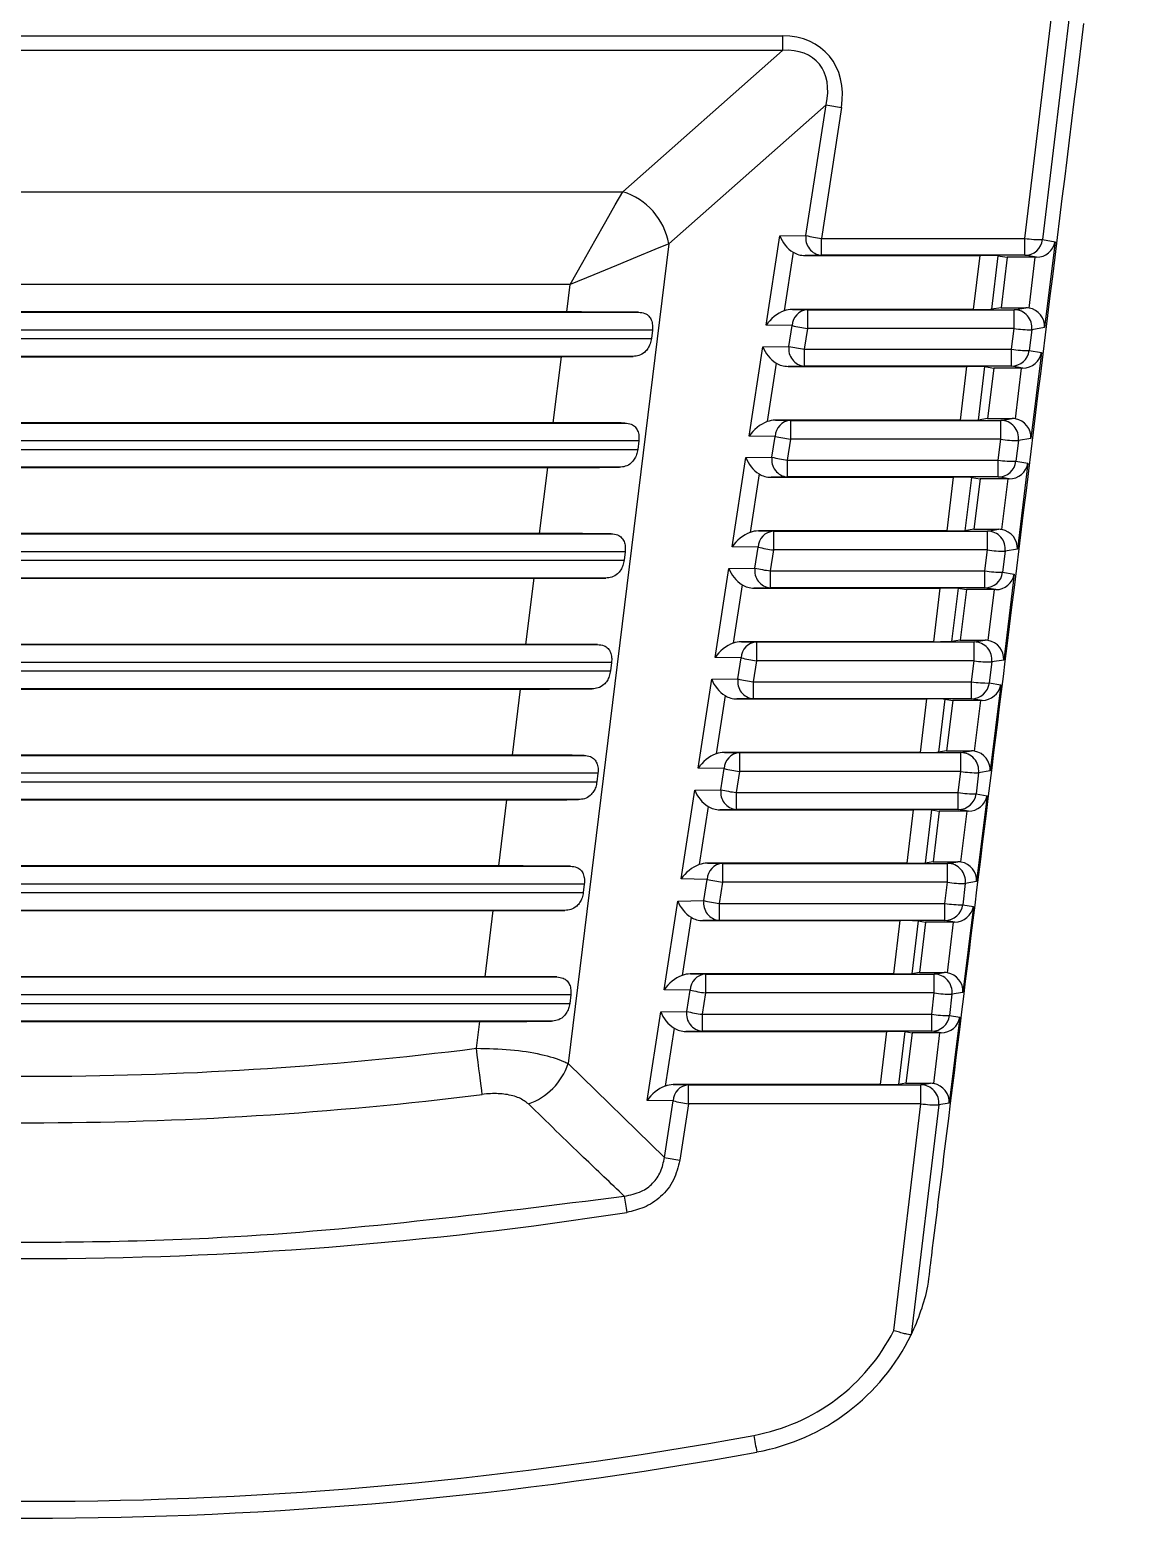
# Model space of a CAD drawing. Extents: x 8 to 113, y 1 to 87.
# Drawn here: x 49.008 to 49.624, y 31.733 to 32.566 of the extents above; entities that cross this region are included whole.
import ezdxf

# ---------------------------------------------------------------- set-up
doc = ezdxf.new("R2010")
doc.units = 0
doc.header["$MEASUREMENT"] = 0
doc.layers.add('OBJECT', color=7, linetype='CONTINUOUS')

msp = doc.modelspace()

# ---------------------------------------------------------------- linework, layer by layer
at = {"layer": 'OBJECT'}
for p, q in [((49.56487, 32.44942), (49.61393, 32.85822)), ((49.62381, 32.85727), (49.57478, 32.44873)), ((48.58736, 32.56272), (49.42929, 32.56272)), ((49.42929, 32.56272), (49.42929, 32.55459)), ((49.42929, 32.55459), (48.58736, 32.55459)), ((49.33995, 32.47554), (49.42929, 32.55459)), ((49.4537, 32.52422), (49.36573, 32.4464)), ((49.44246, 32.451), (49.4537, 32.52422)), ((49.46229, 32.52264), (49.45105, 32.44942)), ((48.6767, 32.47554), (49.33995, 32.47554)), ((49.42786, 32.45078), (49.44246, 32.451)), ((49.36573, 32.4464), (49.30941, 31.98765)), ((49.42019, 32.40079), (49.42786, 32.45078)), ((49.45105, 32.44942), (49.56487, 32.44942)), ((49.45105, 32.43995), (49.45105, 32.44942)), ((49.56487, 32.43995), (49.56487, 32.44942)), ((49.57478, 32.44873), (49.58182, 32.44754)), ((49.58182, 32.44754), (49.57591, 32.39947)), ((49.4353, 32.44166), (49.43026, 32.40883)), ((49.45105, 32.43995), (49.44194, 32.43981)), ((49.44194, 32.43981), (49.53985, 32.43981)), ((49.56487, 32.43995), (49.45105, 32.43995)), ((49.53623, 32.40965), (49.53985, 32.43981)), ((49.54984, 32.43973), (49.54624, 32.40973)), ((49.54984, 32.43973), (49.55506, 32.43885)), ((49.55506, 32.43885), (49.55159, 32.4106)), ((49.57069, 32.43885), (49.55506, 32.43885)), ((49.57139, 32.43885), (49.56487, 32.43995)), ((49.5672, 32.41045), (49.57069, 32.43885)), ((49.31058, 32.42358), (48.70607, 32.42358)), ((49.3087, 32.40822), (49.31058, 32.42358)), ((49.43485, 32.40965), (49.44331, 32.40952)), ((49.53623, 32.40965), (49.43485, 32.40965)), ((49.44331, 32.40952), (49.44331, 32.39899)), ((49.44331, 32.40952), (49.55882, 32.40952)), ((49.55159, 32.4106), (49.54624, 32.40973)), ((49.55159, 32.4106), (49.56547, 32.4106)), ((49.55882, 32.40952), (49.56547, 32.4106)), ((49.55882, 32.39899), (49.55882, 32.40952)), ((48.66789, 32.40809), (49.34876, 32.40809)), ((49.3087, 32.40822), (48.70795, 32.40822)), ((49.35655, 32.39809), (48.6601, 32.39809)), ((48.66068, 32.39335), (49.35597, 32.39335)), ((49.35655, 32.39809), (49.35597, 32.39335)), ((49.43472, 32.40058), (49.42019, 32.40079)), ((49.43294, 32.38897), (49.43472, 32.40058)), ((49.44331, 32.39899), (49.44153, 32.38739)), ((49.55882, 32.39899), (49.44331, 32.39899)), ((49.55743, 32.38739), (49.55882, 32.39899)), ((49.56873, 32.3983), (49.56734, 32.3867)), ((49.57591, 32.39947), (49.56873, 32.3983)), ((49.41068, 32.33882), (49.41834, 32.38876)), ((49.41834, 32.38876), (49.43294, 32.38897)), ((49.44153, 32.38739), (49.55743, 32.38739)), ((49.44153, 32.38739), (49.44153, 32.37792)), ((49.55743, 32.37792), (49.55743, 32.38739)), ((49.56734, 32.3867), (49.5742, 32.38554)), ((49.5742, 32.38554), (49.5683, 32.33747)), ((49.34573, 32.38335), (48.67092, 32.38335)), ((48.71102, 32.38322), (49.30563, 32.38322)), ((49.30108, 32.34622), (49.30563, 32.38322)), ((49.42578, 32.37963), (49.42075, 32.34686)), ((49.44153, 32.37792), (49.43242, 32.37778)), ((49.43242, 32.37778), (49.53241, 32.37778)), ((49.55743, 32.37792), (49.44153, 32.37792)), ((49.5288, 32.34768), (49.53241, 32.37778)), ((49.5424, 32.3777), (49.5388, 32.34776)), ((49.5424, 32.3777), (49.54745, 32.37685)), ((49.54745, 32.37685), (49.54398, 32.3486)), ((49.56307, 32.37685), (49.54745, 32.37685)), ((49.56378, 32.37685), (49.55743, 32.37792)), ((49.55959, 32.34845), (49.56307, 32.37685)), ((48.6755, 32.34609), (49.34115, 32.34609)), ((49.30108, 32.34622), (48.71557, 32.34622)), ((49.42534, 32.34768), (49.4338, 32.34755)), ((49.5288, 32.34768), (49.42534, 32.34768)), ((49.4338, 32.34755), (49.4338, 32.33702)), ((49.4338, 32.34755), (49.55139, 32.34755)), ((49.54398, 32.3486), (49.5388, 32.34776)), ((49.54398, 32.3486), (49.55785, 32.3486)), ((49.55139, 32.34755), (49.55785, 32.3486)), ((49.55139, 32.33702), (49.55139, 32.34755)), ((49.34894, 32.33609), (48.66771, 32.33609)), ((49.34894, 32.33609), (49.34836, 32.33135)), ((49.42521, 32.3386), (49.41068, 32.33882)), ((49.42342, 32.32695), (49.42521, 32.3386)), ((49.4338, 32.33702), (49.43201, 32.32536)), ((49.55139, 32.33702), (49.4338, 32.33702)), ((49.54999, 32.32536), (49.55139, 32.33702)), ((49.5613, 32.33633), (49.5599, 32.32467)), ((49.5683, 32.33747), (49.5613, 32.33633)), ((48.66829, 32.33135), (49.34836, 32.33135)), ((49.40116, 32.27685), (49.40882, 32.32673)), ((49.40882, 32.32673), (49.42342, 32.32695)), ((49.33811, 32.32135), (48.67854, 32.32135)), ((48.71864, 32.32122), (49.29801, 32.32122)), ((49.29347, 32.28422), (49.29801, 32.32122)), ((49.41626, 32.3176), (49.41124, 32.28489)), ((49.43201, 32.32536), (49.54999, 32.32536)), ((49.43201, 32.32536), (49.43201, 32.31589)), ((49.54999, 32.31589), (49.54999, 32.32536)), ((49.5599, 32.32467), (49.56659, 32.32354)), ((49.56659, 32.32354), (49.56069, 32.27547)), ((49.43201, 32.31589), (49.4229, 32.31575)), ((49.4229, 32.31575), (49.52497, 32.31575)), ((49.54999, 32.31589), (49.43201, 32.31589)), ((49.52136, 32.28571), (49.52497, 32.31575)), ((49.53495, 32.31567), (49.53137, 32.28579)), ((49.53495, 32.31567), (49.53984, 32.31485)), ((49.53984, 32.31485), (49.53637, 32.2866)), ((49.55546, 32.31485), (49.53984, 32.31485)), ((49.55617, 32.31485), (49.54999, 32.31589)), ((49.55197, 32.28645), (49.55546, 32.31485)), ((49.41583, 32.28571), (49.42429, 32.28558)), ((49.52136, 32.28571), (49.41583, 32.28571)), ((49.42429, 32.28558), (49.42429, 32.27505)), ((49.42429, 32.28558), (49.54395, 32.28558)), ((49.53637, 32.2866), (49.53137, 32.28579)), ((49.53637, 32.2866), (49.55024, 32.2866)), ((49.54395, 32.28558), (49.55024, 32.2866)), ((49.54395, 32.27505), (49.54395, 32.28558)), ((48.68311, 32.28409), (49.33354, 32.28409)), ((49.29347, 32.28422), (48.72318, 32.28422)), ((49.41569, 32.27663), (49.40116, 32.27685)), ((49.41389, 32.26492), (49.41569, 32.27663)), ((49.34133, 32.27409), (48.67532, 32.27409)), ((48.67591, 32.26935), (49.34074, 32.26935)), ((49.34133, 32.27409), (49.34074, 32.26935)), ((49.42429, 32.27505), (49.42249, 32.26333)), ((49.54395, 32.27505), (49.42429, 32.27505)), ((49.54254, 32.26333), (49.54395, 32.27505)), ((49.55386, 32.27436), (49.55246, 32.26264)), ((49.56069, 32.27547), (49.55386, 32.27436)), ((49.3305, 32.25935), (48.68615, 32.25935)), ((49.39165, 32.21488), (49.3993, 32.2647)), ((49.3993, 32.2647), (49.41389, 32.26492)), ((49.42249, 32.26333), (49.54254, 32.26333)), ((49.42249, 32.26333), (49.42249, 32.25386)), ((49.54254, 32.25386), (49.54254, 32.26333)), ((49.55246, 32.26264), (49.55898, 32.26154)), ((49.55898, 32.26154), (49.55308, 32.21347)), ((48.72625, 32.25922), (49.2904, 32.25922)), ((49.28586, 32.22222), (49.2904, 32.25922)), ((49.40674, 32.25557), (49.40172, 32.22292)), ((49.42249, 32.25386), (49.41337, 32.25373)), ((49.41337, 32.25373), (49.51752, 32.25373)), ((49.54254, 32.25386), (49.42249, 32.25386)), ((49.51393, 32.22373), (49.51752, 32.25373)), ((49.52751, 32.25364), (49.52393, 32.22382)), ((49.52751, 32.25364), (49.53222, 32.25285)), ((49.53222, 32.25285), (49.52875, 32.2246)), ((49.54785, 32.25285), (49.53222, 32.25285)), ((49.54855, 32.25285), (49.54254, 32.25386)), ((49.54436, 32.22445), (49.54785, 32.25285)), ((48.69072, 32.22209), (49.32592, 32.22209)), ((49.28586, 32.22222), (48.73079, 32.22222)), ((49.40631, 32.22373), (49.41478, 32.22361)), ((49.51393, 32.22373), (49.40631, 32.22373)), ((49.41478, 32.22361), (49.41478, 32.21308)), ((49.41478, 32.22361), (49.53651, 32.22361)), ((49.52875, 32.2246), (49.52393, 32.22382)), ((49.52875, 32.2246), (49.54263, 32.2246)), ((49.53651, 32.22361), (49.54263, 32.2246)), ((49.53651, 32.21308), (49.53651, 32.22361)), ((49.33371, 32.21209), (48.68294, 32.21209)), ((49.33371, 32.21209), (49.33313, 32.20735)), ((49.40618, 32.21466), (49.39165, 32.21488)), ((49.40437, 32.20289), (49.40618, 32.21466)), ((49.41478, 32.21308), (49.41297, 32.20131)), ((49.53651, 32.21308), (49.41478, 32.21308)), ((49.5351, 32.20131), (49.53651, 32.21308)), ((49.54642, 32.21239), (49.54501, 32.20062)), ((49.55308, 32.21347), (49.54642, 32.21239)), ((48.68352, 32.20735), (49.33313, 32.20735)), ((49.38214, 32.15291), (49.38978, 32.20267)), ((49.38978, 32.20267), (49.40437, 32.20289)), ((49.41297, 32.20131), (49.5351, 32.20131)), ((49.41297, 32.20131), (49.41297, 32.19183)), ((49.5351, 32.19183), (49.5351, 32.20131)), ((49.32289, 32.19735), (48.69376, 32.19735)), ((48.73386, 32.19722), (49.28279, 32.19722)), ((49.27824, 32.16022), (49.28279, 32.19722)), ((49.39722, 32.19355), (49.39221, 32.16095)), ((49.54501, 32.20062), (49.55137, 32.19954)), ((49.55137, 32.19954), (49.54546, 32.15147)), ((49.41297, 32.19183), (49.40385, 32.1917)), ((49.40385, 32.1917), (49.51008, 32.1917)), ((49.5351, 32.19183), (49.41297, 32.19183)), ((49.50649, 32.16176), (49.51008, 32.1917)), ((49.52007, 32.19161), (49.51649, 32.16184)), ((49.52007, 32.19161), (49.52461, 32.19085)), ((49.52461, 32.19085), (49.52114, 32.1626)), ((49.54024, 32.19085), (49.52461, 32.19085)), ((49.54094, 32.19085), (49.5351, 32.19183)), ((49.53675, 32.16245), (49.54024, 32.19085)), ((48.69834, 32.16009), (49.31831, 32.16009)), ((49.27824, 32.16022), (48.73841, 32.16022)), ((49.3968, 32.16176), (49.40526, 32.16163)), ((49.50649, 32.16176), (49.3968, 32.16176)), ((49.40526, 32.16163), (49.40526, 32.15111)), ((49.40526, 32.16163), (49.52908, 32.16163)), ((49.52114, 32.1626), (49.51649, 32.16184)), ((49.52114, 32.1626), (49.53502, 32.1626)), ((49.52908, 32.16163), (49.53502, 32.1626)), ((49.52908, 32.15111), (49.52908, 32.16163)), ((49.39667, 32.15269), (49.38214, 32.15291)), ((49.39485, 32.14086), (49.39667, 32.15269)), ((49.40526, 32.15111), (49.40345, 32.13928)), ((49.52908, 32.15111), (49.40526, 32.15111)), ((49.52766, 32.13928), (49.52908, 32.15111)), ((49.54546, 32.15147), (49.53899, 32.15042)), ((49.3261, 32.15009), (48.69055, 32.15009)), ((48.69113, 32.14535), (49.32552, 32.14535)), ((49.3261, 32.15009), (49.32552, 32.14535)), ((49.53899, 32.15042), (49.53757, 32.13859)), ((49.31527, 32.13535), (48.70137, 32.13535)), ((48.74147, 32.13522), (49.27518, 32.13522)), ((49.27063, 32.09822), (49.27518, 32.13522)), ((49.37263, 32.09094), (49.38026, 32.14064)), ((49.38026, 32.14064), (49.39485, 32.14086)), ((49.40345, 32.13928), (49.52766, 32.13928)), ((49.40345, 32.13928), (49.40345, 32.1298)), ((49.52766, 32.1298), (49.52766, 32.13928)), ((49.53757, 32.13859), (49.54375, 32.13754)), ((49.54375, 32.13754), (49.53785, 32.08947)), ((49.38769, 32.13152), (49.3827, 32.09898)), ((49.40345, 32.1298), (49.39433, 32.12967)), ((49.39433, 32.12967), (49.50264, 32.12967)), ((49.52766, 32.1298), (49.40345, 32.1298)), ((49.49905, 32.09979), (49.50264, 32.12967)), ((49.51262, 32.12959), (49.50906, 32.09987)), ((49.51262, 32.12959), (49.517, 32.12885)), ((49.517, 32.12885), (49.51353, 32.1006)), ((49.53262, 32.12885), (49.517, 32.12885)), ((49.53333, 32.12885), (49.52766, 32.1298)), ((49.52914, 32.10045), (49.53262, 32.12885)), ((48.70595, 32.09809), (49.3107, 32.09809)), ((49.27063, 32.09822), (48.74602, 32.09822)), ((49.38729, 32.09979), (49.39575, 32.09966)), ((49.49905, 32.09979), (49.38729, 32.09979)), ((49.39575, 32.09966), (49.39575, 32.08914)), ((49.39575, 32.09966), (49.52164, 32.09966)), ((49.51353, 32.1006), (49.50906, 32.09987)), ((49.51353, 32.1006), (49.5274, 32.1006)), ((49.52164, 32.09966), (49.5274, 32.1006)), ((49.52164, 32.08914), (49.52164, 32.09966)), ((49.31849, 32.08809), (48.69816, 32.08809)), ((49.31849, 32.08809), (49.31791, 32.08335)), ((49.38716, 32.09072), (49.37263, 32.09094)), ((49.38533, 32.07883), (49.38716, 32.09072)), ((49.39575, 32.08914), (49.39393, 32.07725)), ((49.52164, 32.08914), (49.39575, 32.08914)), ((49.52021, 32.07725), (49.52164, 32.08914)), ((49.53155, 32.08845), (49.53013, 32.07656)), ((49.53785, 32.08947), (49.53155, 32.08845)), ((48.69874, 32.08335), (49.31791, 32.08335)), ((49.36311, 32.02897), (49.37073, 32.07861)), ((49.37073, 32.07861), (49.38533, 32.07883)), ((49.39393, 32.07725), (49.52021, 32.07725)), ((49.39393, 32.07725), (49.39393, 32.06778)), ((49.52021, 32.06778), (49.52021, 32.07725)), ((49.53013, 32.07656), (49.53614, 32.07554)), ((49.30766, 32.07335), (48.70899, 32.07335)), ((48.74909, 32.07322), (49.26756, 32.07322)), ((49.26302, 32.03622), (49.26756, 32.07322)), ((49.37817, 32.06949), (49.37319, 32.03701)), ((49.39393, 32.06778), (49.38481, 32.06764)), ((49.52021, 32.06778), (49.39393, 32.06778)), ((49.52572, 32.06685), (49.52021, 32.06778)), ((49.53614, 32.07554), (49.53024, 32.02747)), ((49.38481, 32.06764), (49.49519, 32.06764)), ((49.49162, 32.03782), (49.49519, 32.06764)), ((49.50518, 32.06756), (49.50162, 32.0379)), ((49.50518, 32.06756), (49.50938, 32.06685)), ((49.50938, 32.06685), (49.50592, 32.0386)), ((49.52501, 32.06685), (49.50938, 32.06685)), ((49.52152, 32.03845), (49.52501, 32.06685)), ((48.71356, 32.03609), (49.30309, 32.03609)), ((49.26302, 32.03622), (48.75363, 32.03622)), ((49.37778, 32.03782), (49.38624, 32.03769)), ((49.49162, 32.03782), (49.37778, 32.03782)), ((49.38624, 32.03769), (49.38624, 32.02717)), ((49.38624, 32.03769), (49.5142, 32.03769)), ((49.50592, 32.0386), (49.50162, 32.0379)), ((49.50592, 32.0386), (49.51979, 32.0386)), ((49.5142, 32.03769), (49.51979, 32.0386)), ((49.5142, 32.02717), (49.5142, 32.03769)), ((49.31088, 32.02609), (48.70577, 32.02609)), ((49.31088, 32.02609), (49.31029, 32.02135)), ((49.37764, 32.02875), (49.36311, 32.02897)), ((49.37581, 32.0168), (49.37764, 32.02875)), ((49.38624, 32.02717), (49.38441, 32.01522)), ((49.5142, 32.02717), (49.38624, 32.02717)), ((49.51277, 32.01522), (49.5142, 32.02717)), ((49.52412, 32.02648), (49.52268, 32.01453)), ((49.53024, 32.02747), (49.52412, 32.02648)), ((48.70636, 32.02135), (49.31029, 32.02135)), ((49.30005, 32.01135), (48.7166, 32.01135)), ((48.7567, 32.01122), (49.25995, 32.01122)), ((49.2581, 31.99618), (49.25995, 32.01122)), ((49.3536, 31.96699), (49.36121, 32.01658)), ((49.36121, 32.01658), (49.37581, 32.0168)), ((49.38441, 32.01522), (49.51277, 32.01522)), ((49.38441, 32.01522), (49.38441, 32.00575)), ((49.51277, 32.00575), (49.51277, 32.01522)), ((49.52853, 32.01354), (49.52262, 31.96547)), ((49.52268, 32.01453), (49.52853, 32.01354)), ((49.36865, 32.00746), (49.36367, 31.97503)), ((49.38441, 32.00575), (49.37529, 32.00561)), ((49.37529, 32.00561), (49.48775, 32.00561)), ((49.51277, 32.00575), (49.38441, 32.00575)), ((49.48418, 31.97585), (49.48775, 32.00561)), ((49.49774, 32.00553), (49.49418, 31.97593)), ((49.49774, 32.00553), (49.50177, 32.00485)), ((49.50177, 32.00485), (49.4983, 31.9766)), ((49.5174, 32.00485), (49.50177, 32.00485)), ((49.5181, 32.00485), (49.51277, 32.00575)), ((49.51391, 31.97645), (49.5174, 32.00485)), ((49.30941, 31.98765), (49.36328, 31.93517)), ((49.4983, 31.9766), (49.49418, 31.97593)), ((49.4983, 31.9766), (49.51218, 31.9766)), ((49.50677, 31.97572), (49.51218, 31.9766)), ((49.36826, 31.97585), (49.37673, 31.97572)), ((49.48418, 31.97585), (49.36826, 31.97585)), ((49.37673, 31.97572), (49.50677, 31.97572)), ((49.37673, 31.96519), (49.37673, 31.97572)), ((49.50677, 31.96519), (49.50677, 31.97572)), ((49.36813, 31.96678), (49.3536, 31.96699)), ((49.36328, 31.93517), (49.36813, 31.96678)), ((49.37673, 31.96519), (49.37188, 31.93359)), ((49.50677, 31.96519), (49.37673, 31.96519)), ((49.49153, 31.83821), (49.50677, 31.96519)), ((49.51668, 31.9645), (49.50124, 31.83582)), ((49.52262, 31.96547), (49.51668, 31.9645)), ((49.50124, 31.83582), (49.50126, 31.83585))]:
    msp.add_line(p, q, dxfattribs=at)
at = {"layer": 'OBJECT', "flags": 128}
for points in [[(49.31058, 32.42358), (49.31763, 32.43606), (49.32437, 32.44799), (49.33051, 32.45885), (49.33578, 32.46817), (49.33995, 32.47554)], [(49.36573, 32.4464), (49.35791, 32.44316), (49.34801, 32.43907), (49.33648, 32.4343), (49.32382, 32.42906), (49.31058, 32.42358)], [(49.26134, 31.9704), (49.26107, 31.97257), (49.26075, 31.97513), (49.26038, 31.97806), (49.25997, 31.9813), (49.25953, 31.98479), (49.25907, 31.98848), (49.25859, 31.9923), (49.2581, 31.99618)]]:
    msp.add_lwpolyline(points, dxfattribs=at)
at = {"layer": 'OBJECT'}
for centre, radius, start, end in [((49.47847, 32.63462), 0.11314, 257.35289, 261.78003), ((49.32889, 32.43978), 0.03744, 10.18264, 72.81737), ((49.45194, 32.44951), 0.0096, 171.04592, 264.68673), ((49.46728, 32.56167), 0.11342, 257.35819, 261.77465), ((49.57355, 32.50252), 0.0538, 260.72018, 271.31657), ((49.56486, 32.44994), 0.01, 270.0609, 353.02343), ((49.44399, 32.40027), 0.00928, 94.19467, 178.08193), ((49.55881, 32.39952), 0.01, 353.00962, 89.92139), ((49.45954, 32.51124), 0.11342, 257.3582, 261.77472), ((49.56749, 32.452), 0.05371, 260.71116, 271.32559), ((49.44242, 32.38748), 0.0096, 171.04623, 264.68666), ((49.45781, 32.49994), 0.11372, 257.36407, 261.76885), ((49.56609, 32.44038), 0.05369, 260.71264, 271.33085), ((49.55742, 32.38792), 0.01, 270.0628, 353.02532), ((49.43448, 32.3383), 0.00928, 94.18915, 178.08769), ((49.55137, 32.33755), 0.01, 353.00957, 89.92442), ((49.45007, 32.44952), 0.11367, 257.36686, 261.77354), ((49.56005, 32.39003), 0.05371, 260.71116, 271.32559), ((49.4329, 32.32545), 0.0096, 171.04954, 264.68335), ((49.44828, 32.43787), 0.11367, 257.36704, 261.77345), ((49.55866, 32.37837), 0.05371, 260.71116, 271.32559), ((49.54998, 32.32589), 0.01, 270.06466, 353.02347), ((49.42497, 32.27632), 0.00928, 94.19467, 178.08193), ((49.54394, 32.27558), 0.01, 353.01122, 89.92277), ((49.44052, 32.3873), 0.11342, 257.35829, 261.77463), ((49.55261, 32.32804), 0.05369, 260.71264, 271.33085), ((49.42338, 32.26342), 0.0096, 171.04623, 264.68666), ((49.43872, 32.37558), 0.11342, 257.3582, 261.77472), ((49.55121, 32.31634), 0.05371, 260.71116, 271.32559), ((49.54253, 32.26386), 0.01, 270.06102, 353.02331), ((49.41546, 32.21435), 0.00928, 94.19467, 178.08193), ((49.5365, 32.21361), 0.01, 353.01249, 89.91831), ((49.431, 32.32533), 0.11342, 257.3582, 261.77472), ((49.54518, 32.26608), 0.05371, 260.71114, 271.32558), ((49.41386, 32.20139), 0.0096, 171.04636, 264.68653), ((49.4292, 32.31356), 0.11342, 257.35837, 261.77456), ((49.54378, 32.2544), 0.0538, 260.72018, 271.31657), ((49.53509, 32.20183), 0.01, 270.06102, 353.02331), ((49.40594, 32.15238), 0.00928, 94.18899, 178.08761), ((49.52906, 32.15164), 0.01, 353.00936, 89.92441), ((49.42153, 32.2636), 0.11366, 257.36681, 261.77368), ((49.53774, 32.20401), 0.0536, 260.70074, 271.33598), ((49.40434, 32.13937), 0.0096, 171.04623, 264.68666), ((49.41973, 32.25182), 0.11371, 257.36398, 261.76894), ((49.53632, 32.19226), 0.05369, 260.71264, 271.33085), ((49.52765, 32.1398), 0.01, 270.06302, 353.0251), ((49.39643, 32.09041), 0.00928, 94.19467, 178.08193), ((49.52163, 32.08966), 0.01, 353.00842, 89.92238), ((49.41198, 32.20139), 0.11342, 257.35837, 261.77456), ((49.53032, 32.14223), 0.0538, 260.72015, 271.31657), ((49.39482, 32.07734), 0.0096, 171.04954, 264.68335), ((49.41019, 32.18975), 0.11367, 257.36704, 261.77345), ((49.52888, 32.13025), 0.05371, 260.71114, 271.32558), ((49.5202, 32.07777), 0.01, 270.06466, 353.02368), ((49.38692, 32.02844), 0.00928, 94.19694, 178.07966), ((49.51419, 32.02769), 0.01, 353.01249, 89.91831), ((49.40242, 32.13915), 0.11315, 257.35295, 261.77997), ((49.52287, 32.08017), 0.05371, 260.71107, 271.32565), ((49.38529, 32.01531), 0.0096, 171.04623, 264.68666), ((49.40058, 32.1272), 0.11315, 257.35295, 261.77997), ((49.52144, 32.06823), 0.05371, 260.71114, 271.32558), ((49.51276, 32.01574), 0.01, 270.06111, 353.02343), ((49.00832, 33.98322), 2.00268, 262.8353, 277.1647), ((49.27526, 31.99905), 0.036, 289.32934, 341.53745), ((49.00832, 33.98322), 2.02866, 262.8353, 277.1647), ((49.3774, 31.96647), 0.00928, 94.18899, 178.08761), ((49.50675, 31.96572), 0.01, 353.00936, 89.92441), ((49.39301, 32.07773), 0.11371, 257.36392, 261.769), ((49.51543, 32.01818), 0.05369, 260.71257, 271.33089), ((49.3881, 32.04584), 0.11342, 257.3582, 261.77472), ((50.07991, 32.02065), 0.74684, 188.25176, 188.95613), ((49.39333, 31.88831), 0.12, 334.07816, 347.89295), ((49.39333, 31.88778), 0.11, 280.41374, 333.21373), ((49.39333, 31.88831), 0.12, 280.41374, 334.07816), ((49.00832, 33.9827), 2.24, 259.58626, 280.41374), ((49.65341, 31.82141), 0.2438, 189.87565, 192.10408), ((49.00832, 33.98322), 2.25, 259.58626, 280.41374)]:
    msp.add_arc(centre, radius, start, end, dxfattribs=at)
for centre, major_axis, ratio, start_param, end_param in [((49.4146, 32.51508), (0.03951, 0.03792), 0.729911, 5.521785, 6.933311), ((49.4146, 32.51561), (0.03434, 0.03241), 0.634863, 5.526939, 6.938465), ((49.43646, 32.44973), (-0.00769, 0.00883), 0.591833, 0.988251, 2.042663), ((49.5719, 32.44876), (0.00821, 0.00613), 0.948914, 4.045717, 5.494053), ((49.4423, 32.44982), (0.01153, 0.0012), 0.861198, 3.973965, 4.591698), ((49.53978, 32.43972), (0.01007, 0), 0.00868, 0.05139, 1.563472), ((49.57068, 32.43876), (0.01008, 0), 0.008662, 1.499632, 1.569733), ((49.4346, 32.39965), (0.01154, 0.00087), 0.862782, 1.483987, 1.890248), ((49.53618, 32.40974), (0.01007, 0), 0.008673, 4.717631, 6.229713), ((49.56546, 32.4006), (0.00989, 0.0016), 0.998514, 1.236067, 1.409966), ((49.566, 32.40068), (0.00734, -0.00707), 0.946913, 0.670393, 2.18883), ((49.30863, 32.4077), (0.06045, 0), 0.008662, 0.844802, 1.569733), ((49.42879, 32.39974), (0.00979, 0.00828), 0.557988, 0.993218, 2.04763), ((49.42694, 32.3877), (-0.00769, 0.00883), 0.591833, 0.988251, 2.042663), ((49.56429, 32.38676), (0.00821, 0.00613), 0.948914, 4.045717, 5.494053), ((49.30569, 32.38375), (0.06045, 0), 0.008662, 4.711325, 5.436256), ((49.43278, 32.38779), (0.01153, 0.0012), 0.861198, 3.973965, 4.591698), ((49.53234, 32.3777), (0.01007, 0), 0.00868, 0.05139, 1.563472), ((49.56306, 32.37676), (0.01008, 0), 0.008662, 1.499632, 1.569733), ((49.30102, 32.3457), (0.06045, 0), 0.008662, 0.844802, 1.569733), ((49.41927, 32.33777), (0.00979, 0.00828), 0.557988, 0.993218, 2.04763), ((49.42508, 32.33768), (0.01154, 0.00087), 0.862782, 1.483987, 1.890248), ((49.52875, 32.34776), (0.01007, 0), 0.008673, 4.717631, 6.229713), ((49.55785, 32.3386), (0.00989, 0.0016), 0.998514, 1.236067, 1.409966), ((49.55839, 32.33868), (0.00734, -0.00707), 0.946913, 0.670393, 2.18883), ((49.41742, 32.32567), (-0.00769, 0.00883), 0.591833, 0.988251, 2.042663), ((49.29808, 32.32175), (0.06045, 0), 0.008662, 4.711325, 5.436256), ((49.42325, 32.32576), (0.01153, 0.0012), 0.861198, 3.973965, 4.591698), ((49.55668, 32.32476), (0.00821, 0.00613), 0.948914, 4.045717, 5.494053), ((49.52489, 32.31567), (0.01007, 0), 0.00868, 0.05139, 1.563472), ((49.55545, 32.31476), (0.01008, 0), 0.008662, 1.499632, 1.569733), ((49.40976, 32.2758), (0.00979, 0.00828), 0.557988, 0.993218, 2.04763), ((49.41557, 32.27571), (0.01154, 0.00087), 0.862782, 1.483987, 1.890248), ((49.52131, 32.28579), (0.01007, 0), 0.008673, 4.717631, 6.229713), ((49.55024, 32.2766), (0.00989, 0.0016), 0.998514, 1.236067, 1.409966), ((49.55078, 32.27668), (0.00734, -0.00707), 0.946913, 0.670393, 2.18883), ((49.29341, 32.2837), (0.06045, 0), 0.008662, 0.844802, 1.569733), ((49.29046, 32.25975), (0.06045, 0), 0.008662, 4.711325, 5.436256), ((49.40789, 32.26364), (-0.00769, 0.00883), 0.591833, 0.988251, 2.042663), ((49.54907, 32.26276), (0.00821, 0.00613), 0.948914, 4.045717, 5.494053), ((49.41373, 32.26373), (0.01153, 0.0012), 0.861198, 3.973965, 4.591698), ((49.51745, 32.25364), (0.01007, 0), 0.00868, 0.05139, 1.563472), ((49.54784, 32.25276), (0.01008, 0), 0.008662, 1.499632, 1.569733), ((49.28579, 32.2217), (0.06045, 0), 0.008662, 0.844802, 1.569733), ((49.40025, 32.21383), (0.00979, 0.00828), 0.557988, 0.993218, 2.04763), ((49.40606, 32.21374), (0.01154, 0.00087), 0.862782, 1.483987, 1.890248), ((49.51387, 32.22382), (0.01007, 0), 0.008673, 4.717631, 6.229713), ((49.54262, 32.2146), (0.00989, 0.0016), 0.998514, 1.236067, 1.409966), ((49.54316, 32.21468), (0.00734, -0.00707), 0.946913, 0.670393, 2.18883), ((49.39837, 32.20161), (-0.00769, 0.00883), 0.591833, 0.988251, 2.042663), ((49.28285, 32.19775), (0.06045, 0), 0.008662, 4.711325, 5.436256), ((49.40421, 32.2017), (0.01153, 0.0012), 0.861198, 3.973965, 4.591698), ((49.54145, 32.20076), (0.00821, 0.00613), 0.948914, 4.045717, 5.494053), ((49.51001, 32.19161), (0.01007, 0), 0.00868, 0.05139, 1.563472), ((49.54023, 32.19076), (0.01008, 0), 0.008662, 1.499632, 1.569733), ((49.27818, 32.1597), (0.06045, 0), 0.008662, 0.844802, 1.569733), ((49.39073, 32.15185), (0.00979, 0.00828), 0.557988, 0.993218, 2.04763), ((49.39655, 32.15177), (0.01154, 0.00087), 0.862782, 1.483987, 1.890248), ((49.50644, 32.16185), (0.01007, 0), 0.008673, 4.717631, 6.229713), ((49.53501, 32.1526), (0.00989, 0.0016), 0.998514, 1.236067, 1.409966), ((49.53555, 32.15268), (0.00734, -0.00707), 0.946913, 0.670393, 2.18883), ((49.27524, 32.13575), (0.06045, 0), 0.008662, 4.711325, 5.436256), ((49.38885, 32.13959), (-0.00769, 0.00883), 0.591833, 0.988251, 2.042663), ((49.53384, 32.13876), (0.00821, 0.00613), 0.948914, 4.045717, 5.494053), ((49.39469, 32.13967), (0.01153, 0.0012), 0.861198, 3.973965, 4.591698), ((49.50256, 32.12958), (0.01007, 0), 0.00868, 0.05139, 1.563472), ((49.53261, 32.12876), (0.01008, 0), 0.008662, 1.499632, 1.569733), ((49.27057, 32.0977), (0.06045, 0), 0.008662, 0.844802, 1.569733), ((49.38122, 32.08988), (0.00979, 0.00828), 0.557988, 0.993218, 2.04763), ((49.38703, 32.08979), (0.01154, 0.00087), 0.862782, 1.483987, 1.890248), ((49.499, 32.09988), (0.01007, 0), 0.008673, 4.717631, 6.229713), ((49.5274, 32.0906), (0.00989, 0.0016), 0.998514, 1.236067, 1.409966), ((49.52794, 32.09068), (0.00734, -0.00707), 0.946913, 0.670393, 2.18883), ((49.37933, 32.07756), (-0.00769, 0.00883), 0.591833, 0.988251, 2.042663), ((49.26763, 32.07375), (0.06045, 0), 0.008662, 4.711325, 5.436256), ((49.38517, 32.07764), (0.01153, 0.0012), 0.861198, 3.973965, 4.591698), ((49.52623, 32.07676), (0.00821, 0.00613), 0.948914, 4.045717, 5.494053), ((49.49512, 32.06755), (0.01007, 0), 0.00868, 0.05139, 1.563472), ((49.525, 32.06676), (0.01008, 0), 0.008662, 1.499632, 1.569733), ((49.26296, 32.0357), (0.06045, 0), 0.008662, 0.844802, 1.569733), ((49.37171, 32.02791), (0.00979, 0.00828), 0.557988, 0.993218, 2.04763), ((49.37752, 32.02782), (0.01154, 0.00087), 0.862782, 1.483987, 1.890248), ((49.49156, 32.03791), (0.01007, 0), 0.008673, 4.717631, 6.229713), ((49.51979, 32.0286), (0.00989, 0.0016), 0.998514, 1.236067, 1.409966), ((49.52033, 32.02868), (0.00734, -0.00707), 0.946913, 0.670393, 2.18883), ((49.26001, 32.01175), (0.06045, 0), 0.008662, 4.711325, 5.436256), ((49.36981, 32.01553), (-0.00769, 0.00883), 0.591833, 0.988251, 2.042663), ((49.51862, 32.01476), (0.00821, 0.00613), 0.948914, 4.045717, 5.494053), ((49.37565, 32.01562), (0.01153, 0.0012), 0.861198, 3.973965, 4.591698), ((49.48768, 32.00552), (0.01007, 0), 0.00868, 0.05139, 1.563472), ((49.51739, 32.00476), (0.01008, 0), 0.008662, 1.499632, 1.569733), ((49.51217, 31.9666), (0.00989, 0.0016), 0.998514, 1.236067, 1.409966), ((49.51271, 31.96668), (0.00734, -0.00707), 0.946913, 0.670393, 2.18883), ((49.3622, 31.96594), (0.00979, 0.00828), 0.557988, 0.993218, 2.04763), ((49.36801, 31.96585), (0.01154, 0.00087), 0.862782, 1.483987, 1.890248), ((49.48413, 31.97594), (0.01007, 0), 0.008673, 4.717631, 6.229713), ((49.00832, 34.04886), (0, 2.17033), 0.999535, 2.987078, 3.296107)]:
    msp.add_ellipse(centre, major_axis=major_axis, ratio=ratio, start_param=start_param, end_param=end_param, dxfattribs=at)
for points, knots in [([(49.51066, 31.86314), (49.51137, 31.86882), (49.51489, 31.89725), (49.52966, 32.01665), (49.55809, 32.24643), (49.58359, 32.4535), (49.59788, 32.56958)], [0, 0, 0, 0, 0.024147, 0.120738, 0.507103, 1, 1, 1, 1]), ([(49.34876, 32.40809), (49.35, 32.40798), (49.35218, 32.40778), (49.35458, 32.40614), (49.35604, 32.40387), (49.35674, 32.40108), (49.35661, 32.39905), (49.35655, 32.39809)], [0, 0, 0, 0, 0.2782962, 0.4907959, 0.6659749, 0.8421109, 1, 1, 1, 1]), ([(49.35597, 32.39335), (49.35578, 32.39234), (49.3554, 32.39033), (49.35408, 32.38769), (49.35204, 32.38527), (49.3492, 32.38365), (49.34684, 32.38345), (49.34573, 32.38335)], [0, 0, 0, 0, 0.161045, 0.321397, 0.49792, 0.763009, 1, 1, 1, 1]), ([(49.34115, 32.34609), (49.34239, 32.34598), (49.34457, 32.34578), (49.34697, 32.34414), (49.34842, 32.34187), (49.34913, 32.33908), (49.349, 32.33705), (49.34894, 32.33609)], [0, 0, 0, 0, 0.2782962, 0.4907959, 0.6659749, 0.8421109, 1, 1, 1, 1]), ([(49.34836, 32.33135), (49.34817, 32.33034), (49.34779, 32.32833), (49.34647, 32.32569), (49.34442, 32.32327), (49.34159, 32.32165), (49.33923, 32.32145), (49.33811, 32.32135)], [0, 0, 0, 0, 0.161045, 0.321397, 0.49792, 0.763009, 1, 1, 1, 1]), ([(49.33354, 32.28409), (49.33477, 32.28398), (49.33695, 32.28378), (49.33935, 32.28214), (49.34081, 32.27987), (49.34151, 32.27708), (49.34139, 32.27505), (49.34133, 32.27409)], [0, 0, 0, 0, 0.278302, 0.490791, 0.665972, 0.842109, 1, 1, 1, 1]), ([(49.34074, 32.26935), (49.34055, 32.26834), (49.34018, 32.26633), (49.33886, 32.26369), (49.33681, 32.26127), (49.33397, 32.25965), (49.33161, 32.25945), (49.3305, 32.25935)], [0, 0, 0, 0, 0.161019, 0.321375, 0.497903, 0.763, 1, 1, 1, 1]), ([(49.32592, 32.22209), (49.32716, 32.22198), (49.32934, 32.22178), (49.33174, 32.22014), (49.3332, 32.21787), (49.3339, 32.21508), (49.33377, 32.21305), (49.33371, 32.21209)], [0, 0, 0, 0, 0.278302, 0.490791, 0.665972, 0.842109, 1, 1, 1, 1]), ([(49.33313, 32.20735), (49.33294, 32.20634), (49.33256, 32.20433), (49.33124, 32.20169), (49.3292, 32.19927), (49.32636, 32.19765), (49.324, 32.19745), (49.32289, 32.19735)], [0, 0, 0, 0, 0.161019, 0.321375, 0.497903, 0.763, 1, 1, 1, 1]), ([(49.31831, 32.16009), (49.31955, 32.15998), (49.32173, 32.15978), (49.32413, 32.15814), (49.32559, 32.15587), (49.32629, 32.15308), (49.32616, 32.15105), (49.3261, 32.15009)], [0, 0, 0, 0, 0.278302, 0.490791, 0.665972, 0.842109, 1, 1, 1, 1]), ([(49.32552, 32.14535), (49.32533, 32.14434), (49.32495, 32.14233), (49.32363, 32.13969), (49.32159, 32.13727), (49.31875, 32.13565), (49.31639, 32.13545), (49.31527, 32.13535)], [0, 0, 0, 0, 0.161019, 0.321375, 0.497903, 0.763, 1, 1, 1, 1]), ([(49.3107, 32.09809), (49.31194, 32.09798), (49.31412, 32.09778), (49.31652, 32.09614), (49.31797, 32.09387), (49.31867, 32.09108), (49.31855, 32.08905), (49.31849, 32.08809)], [0, 0, 0, 0, 0.278303, 0.490791, 0.665972, 0.842109, 1, 1, 1, 1]), ([(49.31791, 32.08335), (49.31772, 32.08234), (49.31734, 32.08033), (49.31602, 32.07769), (49.31397, 32.07527), (49.31113, 32.07365), (49.30878, 32.07345), (49.30766, 32.07335)], [0, 0, 0, 0, 0.161019, 0.321375, 0.497903, 0.763, 1, 1, 1, 1]), ([(49.30309, 32.03609), (49.30432, 32.03598), (49.3065, 32.03578), (49.3089, 32.03414), (49.31036, 32.03187), (49.31106, 32.02908), (49.31094, 32.02705), (49.31088, 32.02609)], [0, 0, 0, 0, 0.278303, 0.490792, 0.665974, 0.842141, 1, 1, 1, 1]), ([(49.31029, 32.02135), (49.3101, 32.02034), (49.30973, 32.01833), (49.30841, 32.01569), (49.30636, 32.01327), (49.30352, 32.01165), (49.30116, 32.01145), (49.30005, 32.01135)], [0, 0, 0, 0, 0.161019, 0.321375, 0.497903, 0.763, 1, 1, 1, 1]), ([(49.2581, 31.99618), (49.26458, 31.99603), (49.27754, 31.99573), (49.29471, 31.99304), (49.30467, 31.99002), (49.3086, 31.98805), (49.30941, 31.98765)], [0, 0, 0, 0, 0.307398, 0.614923, 0.920646, 1, 1, 1, 1]), ([(49.28718, 31.96508), (49.28561, 31.96627), (49.28247, 31.96868), (49.27484, 31.97063), (49.26742, 31.97102), (49.26292, 31.97056), (49.26134, 31.9704)], [0, 0, 0, 0, 0.2889384, 0.5787694, 0.8519438, 1, 1, 1, 1]), ([(49.34081, 31.91346), (49.33324, 31.92069), (49.31533, 31.93778), (49.29748, 31.95508), (49.28718, 31.96508)], [0, 0, 0, 0, 0.422662, 1, 1, 1, 1]), ([(49.34081, 31.91346), (49.34412, 31.9141), (49.34999, 31.91524), (49.357, 31.92042), (49.36171, 31.92709), (49.36275, 31.93242), (49.36328, 31.93517)], [0, 0, 0, 0, 0.295332, 0.524714, 0.754462, 1, 1, 1, 1]), ([(49.37188, 31.93359), (49.37094, 31.92978), (49.36906, 31.92216), (49.36169, 31.91289), (49.35237, 31.90672), (49.34544, 31.90513), (49.34218, 31.90438)], [0, 0, 0, 0, 0.261885, 0.524406, 0.776422, 1, 1, 1, 1]), ([(48.67584, 31.91346), (48.68243, 31.91245), (48.71538, 31.90742), (48.82575, 31.89344), (48.9371, 31.88734), (49.04833, 31.88788), (49.1596, 31.8906), (49.26345, 31.9037), (49.34081, 31.91346)], [0, 0, 0, 0, 0.029967, 0.149857, 0.5, 0.529967, 0.649857, 1, 1, 1, 1]), ([(49.50124, 31.83582), (49.50107, 31.83581), (49.50073, 31.83579), (49.49892, 31.83617), (49.49637, 31.83682), (49.49381, 31.83753), (49.49216, 31.83802), (49.4916, 31.83819), (49.49153, 31.83821)], [0, 0, 0, 0, 0.219279, 0.438503, 0.65924, 0.882985, 0.985836, 1, 1, 1, 1])]:
    msp.add_open_spline(points, degree=3, knots=knots, dxfattribs=at)

doc.saveas('drawing.dxf')
